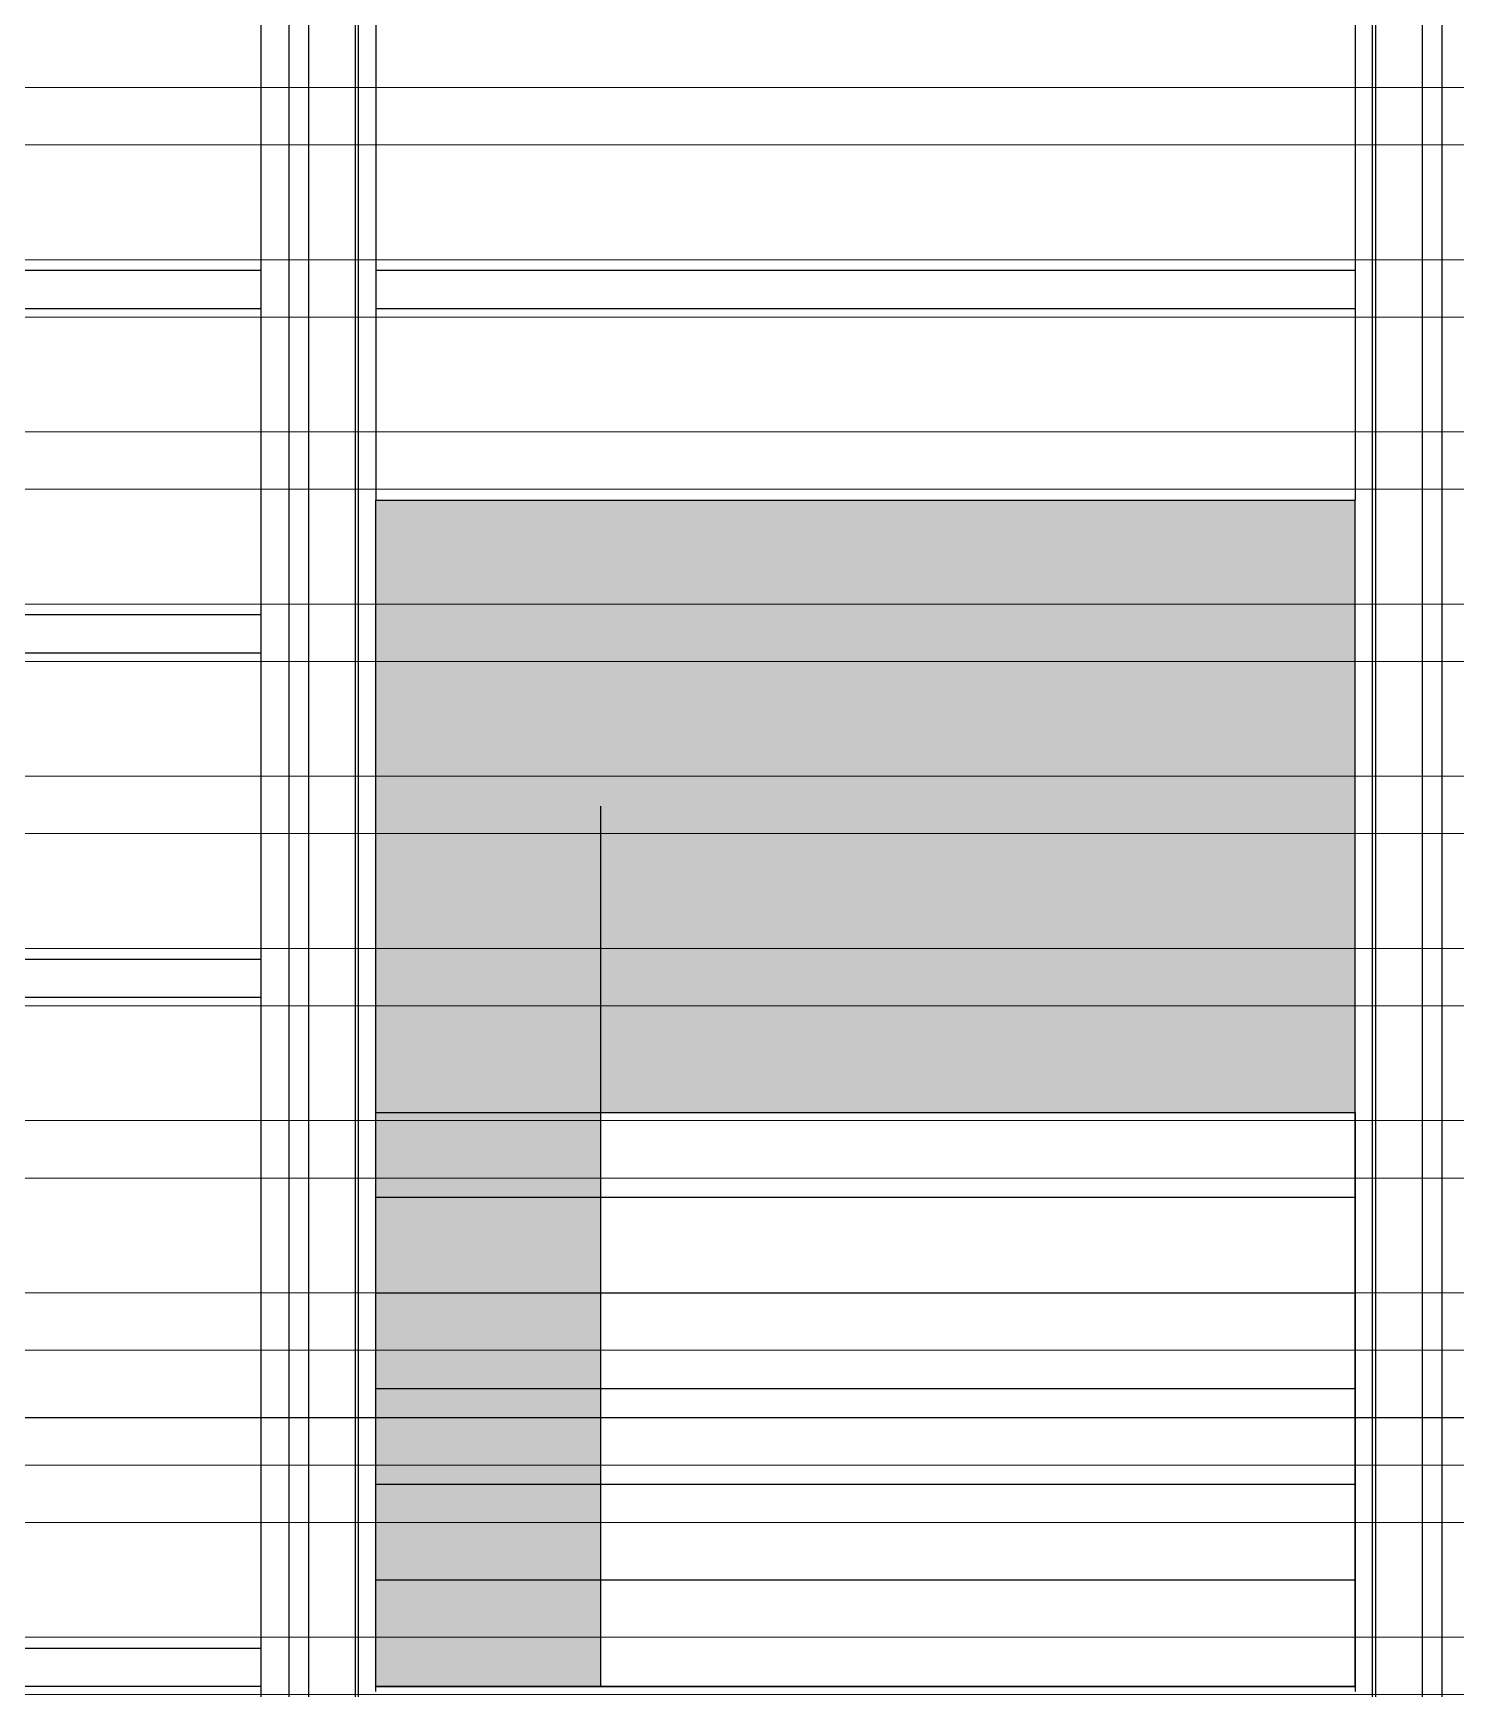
# Model space of a CAD drawing. Header units: inches. Extents: x 37.8 to 126.9, y 5.9 to 51.9.
# Drawn here: x 109.51 to 111.37, y 25.389 to 27.553 of the extents above; entities that cross this region are included whole.
import ezdxf

# ---------------------------------------------------------------- set-up
doc = ezdxf.new("R2010")
doc.units = ezdxf.units.IN
doc.header["$MEASUREMENT"] = 0
doc.layers.add('hatch', color=45, linetype='Continuous', lineweight=9)
doc.layers.add('LAYER1', color=8, linetype='Continuous', lineweight=9)
doc.layers.add('TEXT.', color=7, linetype='Continuous')

msp = doc.modelspace()

# ---------------------------------------------------------------- hatches: boundary and pattern name
h = msp.add_hatch(color=0)
h.dxf.hatch_style = 1
h.paths.add_polyline_path([(110.25155, 26.54228), (111.23803, 26.54228), (111.23803, 26.94228), (109.95803, 26.94228), (109.95803, 26.79228), (109.95803, 26.74228), (109.95803, 26.34228), (109.95803, 26.29228), (109.95803, 25.89228), (109.95803, 25.84228), (109.95803, 25.44228), (109.95803, 25.39228), (110.25155, 25.39228)])
h = msp.add_hatch(color=0)
h.dxf.hatch_style = 1
h.paths.add_polyline_path([(109.95803, 26.14228), (110.25155, 26.14228), (110.25155, 26.54228), (111.23803, 26.54228), (111.23803, 26.94228), (109.95803, 26.94228), (109.95803, 26.79228), (109.95803, 26.74228), (109.95803, 26.34228)])
at = {"true_color": 0x9898cc}
h = msp.add_hatch(dxfattribs=at)
h.set_pattern_fill('ANSI31', color=253, angle=135)
h.set_pattern_definition([(180, (290.93332, 350.28142), (-1e-17, -0.125), [])])
h.paths.add_polyline_path([(111.23803, 26.14228), (109.95803, 26.14228), (109.95803, 25.44228), (111.23803, 25.44228)])
at = {"layer": 'hatch'}
h = msp.add_hatch(color=256, dxfattribs=at)
h.dxf.hatch_style = 1
h.set_gradient(color1=(149, 180, 223), color2=(188, 208, 235), one_color=1, tint=0.83, name='INVCURVED')
h.paths.add_polyline_path([(110.25155, 26.14228), (111.23803, 26.14228), (111.23803, 26.54228), (110.25155, 26.54228)])
at = {"layer": 'LAYER1', "true_color": 0xc2b093}
h = msp.add_hatch(dxfattribs=at)
h.set_pattern_fill('ANSI32', color=253, scale=0.6, angle=135)
h.set_pattern_definition([(180, (290.93332, 359.28142), (-1e-17, -0.225), []), (180, (290.85832, 359.35642), (-1e-17, -0.225), [])])
h.paths.add_polyline_path([(106.05653, 37.34228), (106.05653, 37.54228), (106.05653, 37.59228), (106.05653, 37.99228), (106.05653, 38.04228), (106.05653, 38.44228), (106.05653, 38.49228), (106.05653, 38.84228), (107.05653, 38.84228), (107.05653, 38.49228), (107.05653, 38.44228), (107.05653, 38.04228), (107.05653, 37.99228), (107.05653, 37.59228), (107.05653, 37.54228), (107.05653, 37.34228)], flags=16)
h.paths.add_polyline_path([(107.99803, 37.34228), (107.99803, 37.54228), (107.99803, 37.59228), (107.99803, 37.99228), (107.99803, 38.04228), (107.99803, 38.44228), (107.99803, 38.49228), (107.99803, 38.84228), (108.99803, 38.84228), (108.99803, 38.49228), (108.99803, 38.44228), (108.99803, 38.04228), (108.99803, 37.99228), (108.99803, 37.59228), (108.99803, 37.54228), (108.99803, 37.34228)], flags=16)
h.paths.add_polyline_path([(116.59064, 26.14228), (116.59064, 26.94228), (117.19803, 26.94228), (117.19803, 26.14228)])
h.paths.add_polyline_path([(117.39803, 37.34228), (109.19803, 37.34228), (109.19803, 40.69228), (109.19803, 40.99228), (104.09803, 40.99228), (104.09803, 37.34228), (102.15807, 37.34228), (102.15807, 20.54228), (107.51799, 20.54228), (107.51799, 22.74228), (108.71799, 22.74228), (108.71799, 20.54228), (108.91799, 20.54228), (108.91799, 22.74228), (112.11799, 22.74228), (112.11799, 20.54228), (117.39803, 20.54228)])

# ---------------------------------------------------------------- linework, layer by layer
for p, q in [((109.80803, 27.24228), (109.80803, 27.64228)), ((109.84453, 27.24228), (109.84453, 27.64228)), ((109.87053, 27.24228), (109.87053, 27.64228)), ((109.93122, 27.24228), (109.93122, 27.64228)), ((109.93553, 27.24228), (109.93553, 27.64228)), ((109.95803, 27.64228), (109.95803, 27.24228)), ((111.23803, 27.64228), (111.23803, 27.24228)), ((111.26053, 27.64228), (111.26053, 27.24228)), ((111.26484, 27.64228), (111.26484, 27.24228)), ((111.32553, 27.64228), (111.32553, 27.24228)), ((111.35153, 27.64228), (111.35153, 27.24228)), ((109.80803, 27.24228), (102.15803, 27.24228)), ((109.80803, 27.19228), (109.80803, 27.24228)), ((109.84453, 27.19228), (109.84453, 27.24228)), ((109.87053, 27.19228), (109.87053, 27.24228)), ((109.93122, 27.19228), (109.93122, 27.24228)), ((109.93553, 27.19228), (109.93553, 27.24228)), ((111.23803, 27.24228), (109.95803, 27.24228)), ((109.95803, 27.24228), (109.95803, 27.19228)), ((111.23803, 27.24228), (111.23803, 27.19228)), ((111.26053, 27.24228), (111.26053, 27.19228)), ((111.26484, 27.24228), (111.26484, 27.19228)), ((111.32553, 27.24228), (111.32553, 27.19228)), ((111.35153, 27.24228), (111.35153, 27.19228)), ((109.80803, 27.19228), (102.15803, 27.19228)), ((109.80803, 26.79228), (109.80803, 27.19228)), ((109.84453, 26.79228), (109.84453, 27.19228)), ((109.87053, 26.79228), (109.87053, 27.19228)), ((109.93122, 26.79228), (109.93122, 27.19228)), ((109.93553, 26.79228), (109.93553, 27.19228)), ((111.23803, 27.19228), (109.95803, 27.19228)), ((109.95803, 27.19228), (109.95803, 26.94228)), ((111.23803, 27.19228), (111.23803, 26.94228)), ((111.26053, 27.19228), (111.26053, 26.79228)), ((111.26484, 27.19228), (111.26484, 26.79228)), ((111.32553, 27.19228), (111.32553, 26.79228)), ((111.35153, 27.19228), (111.35153, 26.79228)), ((109.95803, 26.94228), (111.23803, 26.94228)), ((109.95803, 26.79228), (109.95803, 26.94228)), ((111.23803, 25.39228), (111.23803, 26.94228)), ((111.23803, 25.39228), (111.23803, 26.94228)), ((109.80803, 26.79228), (109.38803, 26.79228)), ((109.80803, 26.74228), (109.80803, 26.79228)), ((109.84453, 26.74228), (109.84453, 26.79228)), ((109.87053, 26.74228), (109.87053, 26.79228)), ((109.93122, 26.74228), (109.93122, 26.79228)), ((109.93553, 26.74228), (109.93553, 26.79228)), ((109.95803, 26.74228), (109.95803, 26.79228)), ((111.26053, 26.79228), (111.26053, 26.74228)), ((111.26484, 26.79228), (111.26484, 26.74228)), ((111.32553, 26.79228), (111.32553, 26.74228)), ((111.35153, 26.79228), (111.35153, 26.74228)), ((109.80803, 26.74228), (109.38803, 26.74228)), ((109.80803, 26.34228), (109.80803, 26.74228)), ((109.84453, 26.34228), (109.84453, 26.74228)), ((109.87053, 26.34228), (109.87053, 26.74228)), ((109.93122, 26.34228), (109.93122, 26.74228)), ((109.93553, 26.34228), (109.93553, 26.74228)), ((109.95803, 26.34228), (109.95803, 26.74228)), ((111.26053, 26.74228), (111.26053, 26.34228)), ((111.26484, 26.74228), (111.26484, 26.34228)), ((111.32553, 26.74228), (111.32553, 26.34228)), ((111.35153, 26.74228), (111.35153, 26.34228)), ((110.25155, 26.54228), (110.25155, 25.39228)), ((110.25155, 26.54228), (110.25155, 26.14228)), ((109.80803, 26.34228), (109.38803, 26.34228)), ((109.80803, 26.29228), (109.80803, 26.34228)), ((109.84453, 26.29228), (109.84453, 26.34228)), ((109.87053, 26.29228), (109.87053, 26.34228)), ((109.93122, 26.29228), (109.93122, 26.34228)), ((109.93553, 26.29228), (109.93553, 26.34228)), ((109.95803, 26.29228), (109.95803, 26.34228)), ((111.26053, 26.34228), (111.26053, 26.29228)), ((111.26484, 26.34228), (111.26484, 26.29228)), ((111.32553, 26.34228), (111.32553, 26.29228)), ((111.35153, 26.34228), (111.35153, 26.29228)), ((109.80803, 26.29228), (109.38803, 26.29228)), ((109.80803, 25.89228), (109.80803, 26.29228)), ((109.84453, 25.89228), (109.84453, 26.29228)), ((109.87053, 25.89228), (109.87053, 26.29228)), ((109.93122, 25.89228), (109.93122, 26.29228)), ((109.93553, 25.89228), (109.93553, 26.29228)), ((109.95803, 25.89228), (109.95803, 26.29228)), ((111.26053, 26.29228), (111.26053, 25.89228)), ((111.26484, 26.29228), (111.26484, 25.89228)), ((111.32553, 26.29228), (111.32553, 25.89228)), ((111.35153, 26.29228), (111.35153, 25.89228)), ((109.80803, 25.84228), (109.80803, 25.89228)), ((109.84453, 25.84228), (109.84453, 25.89228)), ((109.87053, 25.84228), (109.87053, 25.89228)), ((109.93122, 25.84228), (109.93122, 25.89228)), ((109.93553, 25.84228), (109.93553, 25.89228)), ((109.95803, 25.84228), (109.95803, 25.89228)), ((111.26053, 25.89228), (111.26053, 25.84228)), ((111.26484, 25.89228), (111.26484, 25.84228)), ((111.32553, 25.89228), (111.32553, 25.84228)), ((111.35153, 25.89228), (111.35153, 25.84228)), ((109.80803, 25.44228), (109.80803, 25.84228)), ((109.84453, 25.44228), (109.84453, 25.84228)), ((109.87053, 25.44228), (109.87053, 25.84228)), ((109.93122, 25.44228), (109.93122, 25.84228)), ((109.93553, 25.44228), (109.93553, 25.84228)), ((109.95803, 25.44228), (109.95803, 25.84228)), ((111.26053, 25.84228), (111.26053, 25.44228)), ((111.26484, 25.84228), (111.26484, 25.44228)), ((111.32553, 25.84228), (111.32553, 25.44228)), ((111.35153, 25.84228), (111.35153, 25.44228)), ((109.48803, 25.44228), (109.80803, 25.44228)), ((109.80803, 25.39228), (109.80803, 25.44228)), ((109.84453, 25.39228), (109.84453, 25.44228)), ((109.87053, 25.39228), (109.87053, 25.44228)), ((109.93122, 25.39228), (109.93122, 25.44228)), ((109.93553, 25.39228), (109.93553, 25.44228)), ((109.95803, 25.39228), (109.95803, 25.44228)), ((111.26053, 25.44228), (111.26053, 25.39228)), ((111.26484, 25.44228), (111.26484, 25.39228)), ((111.32553, 25.44228), (111.32553, 25.39228)), ((111.35153, 25.44228), (111.35153, 25.39228)), ((109.80803, 25.39228), (109.46908, 25.39228)), ((109.80803, 24.99228), (109.80803, 25.39228)), ((109.84453, 24.99228), (109.84453, 25.39228)), ((109.87053, 24.99228), (109.87053, 25.39228)), ((109.93122, 24.99228), (109.93122, 25.39228)), ((109.93553, 24.99228), (109.93553, 25.39228)), ((109.95803, 25.39228), (111.23803, 25.39228)), ((109.95803, 25.38581), (109.95803, 25.39228)), ((111.23803, 25.39228), (111.23803, 25.38581)), ((111.26053, 25.39228), (111.26053, 24.99228)), ((111.26484, 25.39228), (111.26484, 24.99228)), ((111.32553, 25.39228), (111.32553, 24.99228)), ((111.35153, 25.39228), (111.35153, 24.99228))]:
    msp.add_line(p, q)
msp.add_lwpolyline([(109.95803, 26.14228), (111.23803, 26.14228), (111.23803, 25.39228), (109.95803, 25.39228)], close=True)
at = {"layer": 'TEXT.', "color": 8}
msp.add_line((115.95377, 25.74332), (100.69639, 25.74332), dxfattribs=at)

doc.saveas('drawing.dxf')
